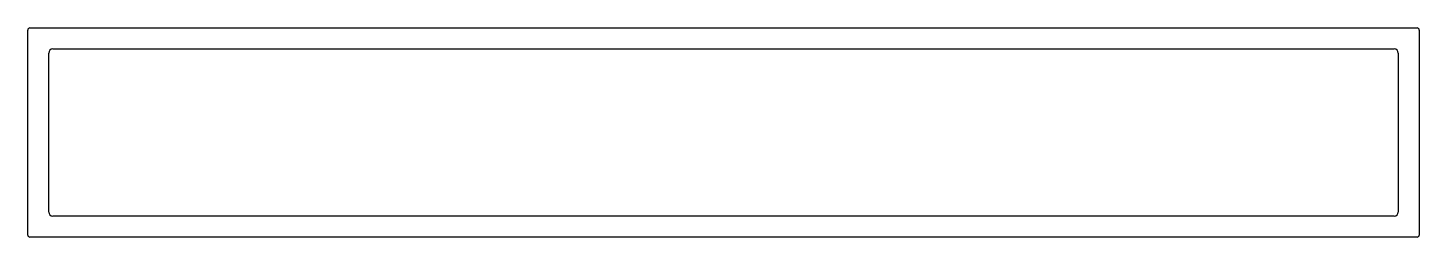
# Model space of a CAD drawing. Extents: x 612 to 812, y 771 to 801.
import ezdxf

# ---------------------------------------------------------------- set-up
doc = ezdxf.new("R2010")
doc.units = 0
doc.layers.get('0').update_dxf_attribs({"linetype": 'CONTINUOUS'})

msp = doc.modelspace()

# ---------------------------------------------------------------- linework, layer by layer
at = {"color": 0}
for p, q in [((611.56, 771.16), (611.56, 800.56)), ((611.86, 800.86), (811.26, 800.86)), ((811.56, 800.56), (811.56, 771.16)), ((614.56, 774.46), (614.56, 797.26)), ((615.16, 797.86), (807.96, 797.86)), ((808.56, 797.26), (808.56, 774.46)), ((807.96, 773.86), (615.16, 773.86)), ((811.26, 770.86), (611.86, 770.86))]:
    msp.add_line(p, q, dxfattribs=at)
for centre, radius, start, end in [((611.86, 800.56), 0.3, 90, 180), ((811.26, 800.56), 0.3, 0, 90), ((615.16, 797.26), 0.6, 90, 180), ((807.96, 797.26), 0.6, 0, 90), ((615.16, 774.46), 0.6, 180, 270), ((807.96, 774.46), 0.6, 270, 0), ((611.86, 771.16), 0.3, 180, 270), ((811.26, 771.16), 0.3, 270, 0)]:
    msp.add_arc(centre, radius, start, end, dxfattribs=at)

doc.saveas('drawing.dxf')
